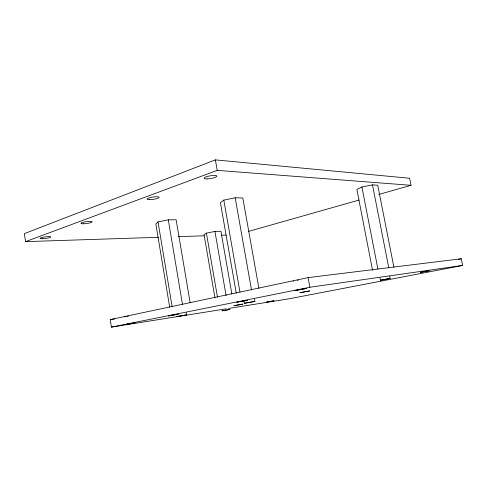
<?xml version="1.0" encoding="UTF-8"?>
<svg xmlns="http://www.w3.org/2000/svg" width="487" height="487" viewBox="0 0 487 487"><rect width="100%" height="100%" fill="white"/><g stroke="black" fill="none" stroke-linecap="round" stroke-linejoin="round"><path stroke-width="0.73" d="M190.143 302.731L176.142 219.777L168.301 219.826L158.032 221.932L155.864 223.929L169.695 307.291M258.914 288.292L242.812 198.014L235.166 197.777L223.807 200.12L220.41 202.641L236.286 293.253M231.867 293.984L220.921 231.282L214.937 231.435L206.421 233.145L204.059 234.655L214.95 297.892M393.898 267.205L377.742 185.243L372.482 184.865L361.914 187.014L356.88 189.48L372.585 270.382M378.819 194.447L411.028 185.31L409.604 178.254L215.382 159.888L24.35 233.62L25.537 241.637L158.531 237.285M25.537 241.637L217.22 170.359L411.028 185.31M186.624 314.864L176.751 316.617L186.624 314.864L186.253 312.648M293.137 281.23L293.551 281.096M379.982 278.04L380.402 280.208L390.16 278.424L389.734 276.251M390.16 278.424L380.402 280.208M248.522 231.404L359.053 200.054M243.896 301.045L244.291 303.285L254.926 301.398L254.531 299.164M254.926 301.398L244.291 303.285M124.502 316.867L126.084 316.526M226.242 308.819L111.42 327.112L110.232 319.594L308.088 277.614L461.274 258.767L462.65 265.433L289.284 298.774L228.494 308.46M111.42 327.112L309.878 287.251L462.65 265.433M458.291 259.358L461.274 258.767M297.283 280.287L298.275 280.098M127.198 316.319L128.434 316.093M110.232 319.594L114.737 318.924M178.291 236.639L204.126 235.793M221.609 235.221L226.169 235.075M372.482 184.865L388.784 267.85M361.914 187.014L377.912 269.086M308.088 277.614L309.878 287.251M235.166 197.777L251.523 290.045M223.807 200.12L239.981 292.182M215.382 159.888L217.22 170.359M214.937 231.435L226.09 295.603M206.421 233.145L217.476 297.198M168.301 219.826L182.515 304.582M158.032 221.932L172.094 306.512M294.848 290.562L306.475 288.462L294.848 290.562M300.01 292.681L309.659 290.94L300.01 292.681M125.348 324.525L134.917 322.851L125.348 324.525M168.325 315.905L178.321 314.158L168.325 315.905M236.859 302.165L247.597 300.284L236.859 302.165M233.979 305.666L242.745 304.132L233.979 305.666M420.378 272.349L429.193 270.76L420.378 272.349M222.005 310.822L229.876 309.434L222.005 310.822M266.663 302.086L273.877 300.82L266.663 302.086M207.085 178.906A6.556 1.376 -9.5 0 0 216.952 176.184A6.556 1.376 -9.5 0 0 207.413 176.44A6.556 1.376 -9.5 0 0 207.085 178.906M42.46 238.727A5.418 0.822 -7.4 0 0 50.77 237.023A5.418 0.822 -7.4 0 0 42.978 237.23A5.418 0.822 -7.4 0 0 42.46 238.727M149.29 199.67A6.136 1.169 -8.5 0 0 159.109 197.515A6.136 1.169 -8.5 0 0 150.946 197.405A6.136 1.169 -8.5 0 0 149.29 199.67M83.234 223.789A5.686 0.95 -7.8 0 0 92.177 221.938A5.686 0.95 -7.8 0 0 84.324 221.999A5.686 0.95 -7.8 0 0 83.234 223.789"/></g></svg>
